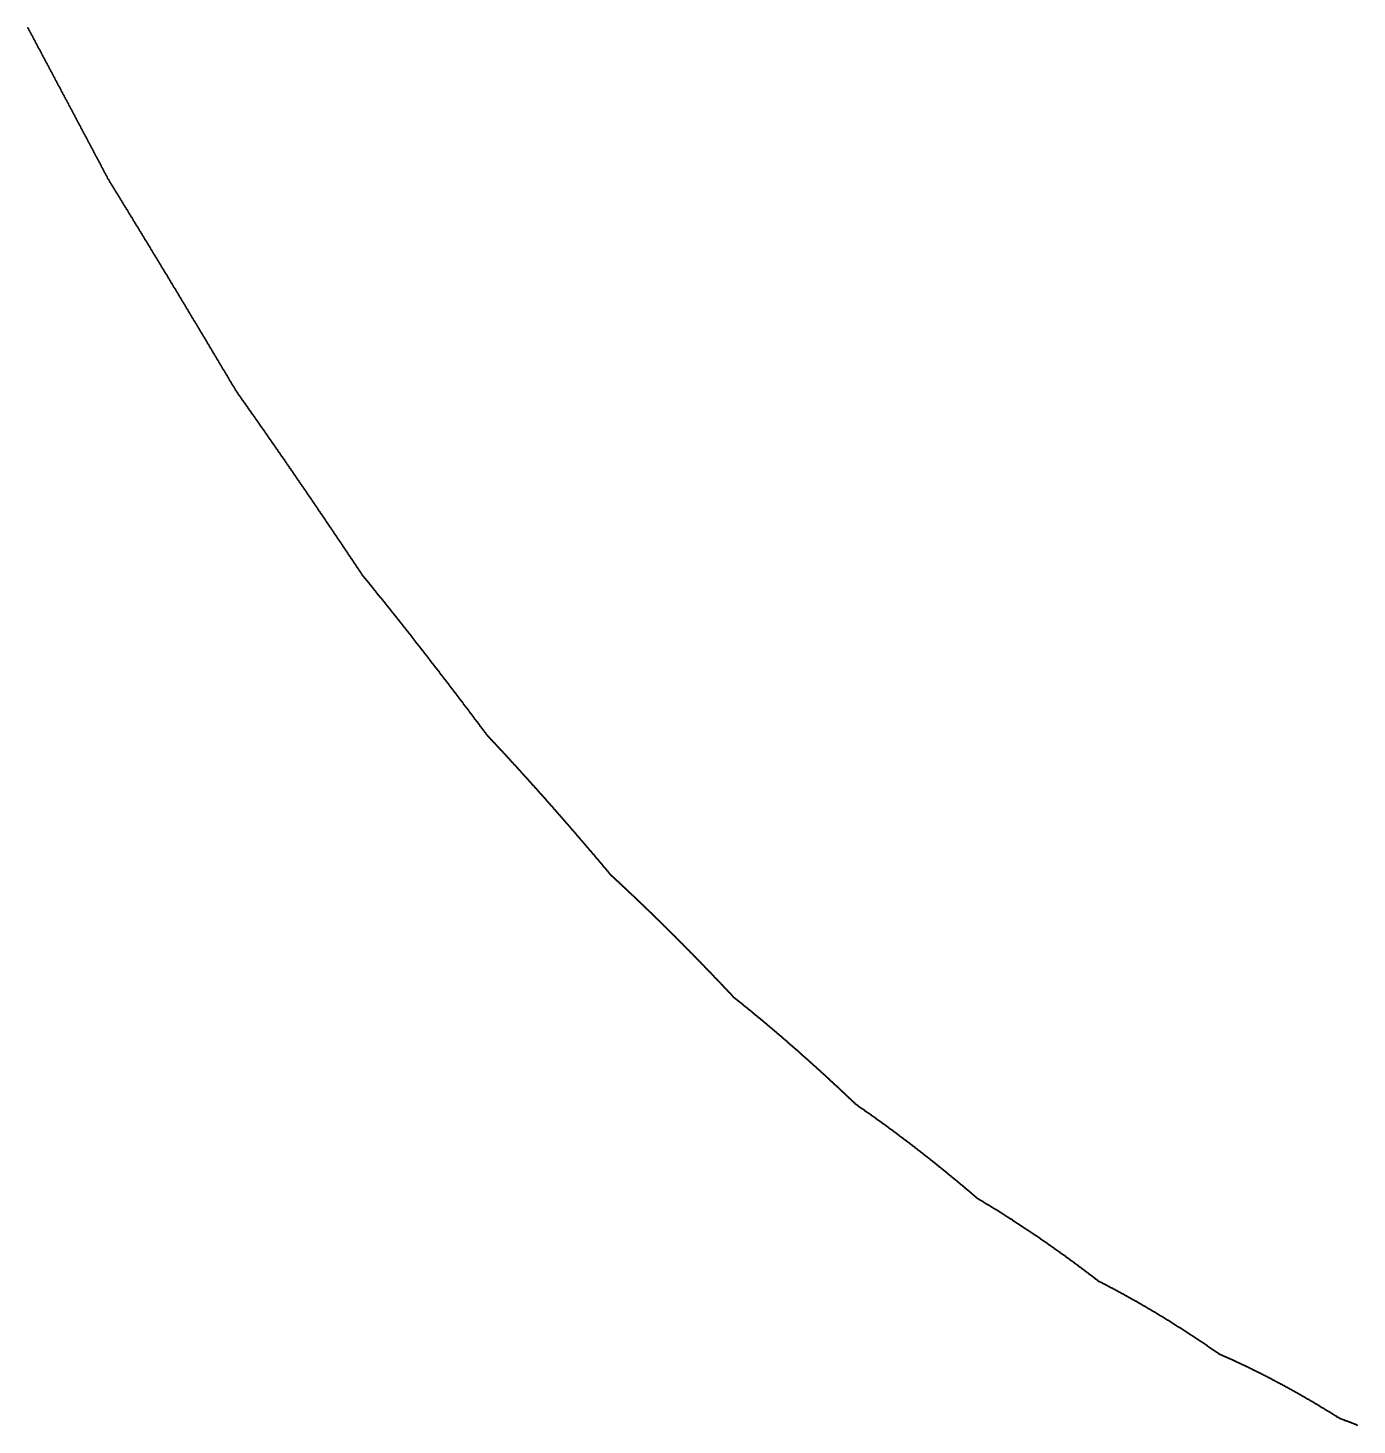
# Model space of a CAD drawing. Header units: metres. Extents: x 0 to 360, y 46 to 216.
# Drawn here: x 186.68 to 202.49, y 56.45 to 73.07 of the extents above; entities that cross this region are included whole.
import ezdxf

# ---------------------------------------------------------------- set-up
doc = ezdxf.new("R2010")
doc.units = ezdxf.units.M

msp = doc.modelspace()

# ---------------------------------------------------------------- linework, layer by layer
for p in [(186.68, 73.069), (186.687, 73.057), (186.693, 73.045), (186.7, 73.033), (186.706, 73.02), (186.713, 73.008), (186.72, 72.996), (186.726, 72.984), (186.733, 72.971), (186.739, 72.959), (186.746, 72.947), (186.752, 72.935), (186.759, 72.923), (186.765, 72.91), (186.772, 72.898), (186.778, 72.886), (186.785, 72.874), (186.791, 72.861), (186.798, 72.849), (186.804, 72.837), (186.811, 72.825), (186.817, 72.812), (186.824, 72.8), (186.83, 72.788), (186.837, 72.776), (186.843, 72.764), (186.85, 72.751), (186.856, 72.739), (186.863, 72.727), (186.869, 72.715), (186.876, 72.702), (186.882, 72.69), (186.889, 72.678), (186.895, 72.666), (186.902, 72.654), (186.908, 72.641), (186.915, 72.629), (186.921, 72.617), (186.928, 72.605), (186.934, 72.592), (186.941, 72.58), (186.947, 72.568), (186.954, 72.556), (186.96, 72.544), (186.967, 72.531), (186.973, 72.519), (186.98, 72.507), (186.986, 72.495), (186.993, 72.482), (186.999, 72.47), (187.006, 72.458), (187.012, 72.446), (187.019, 72.434), (187.025, 72.421), (187.032, 72.409), (187.038, 72.397), (187.045, 72.385), (187.051, 72.372), (187.058, 72.36), (187.064, 72.348), (187.071, 72.336), (187.077, 72.323), (187.084, 72.311), (187.09, 72.299), (187.097, 72.287), (187.103, 72.275), (187.11, 72.262), (187.116, 72.25), (187.123, 72.238), (187.129, 72.226), (187.136, 72.213), (187.142, 72.201), (187.149, 72.189), (187.155, 72.177), (187.162, 72.165), (187.168, 72.152), (187.175, 72.14), (187.181, 72.128), (187.188, 72.116), (187.194, 72.103), (187.201, 72.091), (187.207, 72.079), (187.214, 72.067), (187.22, 72.055), (187.227, 72.042), (187.233, 72.03), (187.24, 72.018), (187.246, 72.006), (187.253, 71.993), (187.259, 71.981), (187.266, 71.969), (187.272, 71.957), (187.279, 71.945), (187.285, 71.932), (187.291, 71.92), (187.298, 71.908), (187.304, 71.896), (187.311, 71.883), (187.317, 71.871), (187.324, 71.859), (187.33, 71.847), (187.337, 71.835), (187.343, 71.822), (187.35, 71.81), (187.356, 71.798), (187.363, 71.786), (187.369, 71.774), (187.376, 71.761), (187.382, 71.749), (187.389, 71.737), (187.395, 71.725), (187.402, 71.712), (187.408, 71.7), (187.415, 71.688), (187.421, 71.676), (187.428, 71.664), (187.434, 71.651), (187.44, 71.639), (187.447, 71.627), (187.453, 71.615), (187.46, 71.603), (187.466, 71.59), (187.473, 71.578), (187.479, 71.566), (187.486, 71.554), (187.492, 71.541), (187.499, 71.529), (187.505, 71.517), (187.512, 71.505), (187.518, 71.493), (187.525, 71.48), (187.531, 71.468), (187.538, 71.456), (187.544, 71.444), (187.551, 71.432), (187.557, 71.419), (187.563, 71.407), (187.57, 71.395), (187.576, 71.383), (187.583, 71.37), (187.589, 71.358), (187.596, 71.346), (187.602, 71.334), (187.609, 71.322), (187.615, 71.309), (187.622, 71.297), (187.628, 71.284), (187.635, 71.272), (187.641, 71.261), (187.648, 71.251), (187.654, 71.24), (187.66, 71.23), (187.667, 71.219), (187.673, 71.209), (187.68, 71.198), (187.686, 71.188), (187.693, 71.177), (187.699, 71.167), (187.706, 71.156), (187.712, 71.146), (187.719, 71.135), (187.725, 71.125), (187.731, 71.114), (187.738, 71.104), (187.744, 71.093), (187.751, 71.083), (187.757, 71.072), (187.764, 71.062), (187.77, 71.051), (187.777, 71.041), (187.783, 71.03), (187.79, 71.019), (187.796, 71.009), (187.803, 70.998), (187.809, 70.988), (187.815, 70.977), (187.822, 70.967), (187.828, 70.956), (187.835, 70.946), (187.841, 70.935), (187.848, 70.925), (187.854, 70.914), (187.861, 70.904), (187.867, 70.893), (187.874, 70.883), (187.88, 70.872), (187.886, 70.861), (187.893, 70.851), (187.899, 70.84), (187.906, 70.83), (187.912, 70.819), (187.919, 70.809), (187.925, 70.798), (187.932, 70.788), (187.938, 70.777), (187.944, 70.766), (187.951, 70.756), (187.957, 70.745), (187.964, 70.735), (187.97, 70.724), (187.977, 70.714), (187.983, 70.703), (187.99, 70.693), (187.996, 70.682), (188.002, 70.671), (188.009, 70.661), (188.015, 70.65), (188.022, 70.64), (188.028, 70.629), (188.035, 70.619), (188.041, 70.608), (188.048, 70.597), (188.054, 70.587), (188.06, 70.576), (188.067, 70.566), (188.073, 70.555), (188.08, 70.544), (188.086, 70.534), (188.093, 70.523), (188.099, 70.513), (188.106, 70.502), (188.112, 70.492), (188.118, 70.481), (188.125, 70.47), (188.131, 70.46), (188.138, 70.449), (188.144, 70.439), (188.151, 70.428), (188.157, 70.417), (188.163, 70.407), (188.17, 70.396), (188.176, 70.386), (188.183, 70.375), (188.189, 70.364), (188.196, 70.354), (188.202, 70.343), (188.209, 70.333), (188.215, 70.322), (188.221, 70.311), (188.228, 70.301), (188.234, 70.29), (188.241, 70.279), (188.247, 70.269), (188.254, 70.258), (188.26, 70.248), (188.266, 70.237), (188.273, 70.226), (188.279, 70.216), (188.286, 70.205), (188.292, 70.195), (188.299, 70.184), (188.305, 70.173), (188.311, 70.163), (188.318, 70.152), (188.324, 70.141), (188.331, 70.131), (188.337, 70.12), (188.344, 70.109), (188.35, 70.099), (188.356, 70.088), (188.363, 70.078), (188.369, 70.067), (188.376, 70.056), (188.382, 70.046), (188.389, 70.035), (188.395, 70.024), (188.401, 70.014), (188.408, 70.003), (188.414, 69.992), (188.421, 69.982), (188.427, 69.971), (188.434, 69.961), (188.44, 69.95), (188.446, 69.939), (188.453, 69.929), (188.459, 69.918), (188.466, 69.907), (188.472, 69.897), (188.478, 69.886), (188.485, 69.875), (188.491, 69.865), (188.498, 69.854), (188.504, 69.843), (188.511, 69.833), (188.517, 69.822), (188.523, 69.811), (188.53, 69.801), (188.536, 69.79), (188.543, 69.779), (188.549, 69.769), (188.555, 69.758), (188.562, 69.747), (188.568, 69.737), (188.575, 69.726), (188.581, 69.715), (188.588, 69.705), (188.594, 69.694), (188.6, 69.683), (188.607, 69.673), (188.613, 69.662), (188.62, 69.651), (188.626, 69.641), (188.632, 69.63), (188.639, 69.619), (188.645, 69.609), (188.652, 69.598), (188.658, 69.587), (188.664, 69.577), (188.671, 69.566), (188.677, 69.555), (188.684, 69.545), (188.69, 69.534), (188.697, 69.523), (188.703, 69.513), (188.709, 69.502), (188.716, 69.491), (188.722, 69.48), (188.729, 69.47), (188.735, 69.459), (188.741, 69.448), (188.748, 69.438), (188.754, 69.427), (188.761, 69.416), (188.767, 69.406), (188.773, 69.395), (188.78, 69.384), (188.786, 69.374), (188.793, 69.363), (188.799, 69.352), (188.805, 69.341), (188.812, 69.331), (188.818, 69.32), (188.825, 69.309), (188.831, 69.299), (188.837, 69.288), (188.844, 69.277), (188.85, 69.266), (188.857, 69.256), (188.863, 69.245), (188.869, 69.234), (188.876, 69.224), (188.882, 69.213), (188.889, 69.202), (188.895, 69.192), (188.901, 69.181), (188.908, 69.17), (188.914, 69.159), (188.921, 69.149), (188.927, 69.138), (188.933, 69.127), (188.94, 69.117), (188.946, 69.106), (188.953, 69.095), (188.959, 69.084), (188.965, 69.074), (188.972, 69.063), (188.978, 69.052), (188.985, 69.041), (188.991, 69.031), (188.997, 69.02), (189.004, 69.009), (189.01, 68.999), (189.017, 68.988), (189.023, 68.977), (189.029, 68.966), (189.036, 68.956), (189.042, 68.945), (189.049, 68.934), (189.055, 68.923), (189.061, 68.913), (189.068, 68.902), (189.074, 68.891), (189.08, 68.881), (189.087, 68.87), (189.093, 68.859), (189.1, 68.848), (189.106, 68.838), (189.112, 68.827), (189.119, 68.816), (189.125, 68.805), (189.132, 68.795), (189.138, 68.784), (189.144, 68.773), (189.151, 68.761), (189.157, 68.752), (189.164, 68.743), (189.17, 68.734), (189.176, 68.724), (189.183, 68.715), (189.189, 68.706), (189.195, 68.697), (189.202, 68.688), (189.208, 68.679), (189.215, 68.67), (189.221, 68.661), (189.227, 68.652), (189.234, 68.643), (189.24, 68.634), (189.246, 68.625), (189.253, 68.616), (189.259, 68.607), (189.266, 68.598), (189.272, 68.589), (189.278, 68.58), (189.285, 68.571), (189.291, 68.562), (189.298, 68.553), (189.304, 68.544), (189.31, 68.534), (189.317, 68.525), (189.323, 68.516), (189.329, 68.507), (189.336, 68.498), (189.342, 68.489), (189.349, 68.48), (189.355, 68.471), (189.361, 68.462), (189.368, 68.453), (189.374, 68.444), (189.38, 68.435), (189.387, 68.425), (189.393, 68.416), (189.4, 68.407), (189.406, 68.398), (189.412, 68.389), (189.419, 68.38), (189.425, 68.371), (189.431, 68.362), (189.438, 68.353), (189.444, 68.343), (189.451, 68.334), (189.457, 68.325), (189.463, 68.316), (189.47, 68.307), (189.476, 68.298), (189.482, 68.289), (189.489, 68.28), (189.495, 68.27), (189.501, 68.261), (189.508, 68.252), (189.514, 68.243), (189.521, 68.234), (189.527, 68.225), (189.533, 68.216), (189.54, 68.206), (189.546, 68.197), (189.552, 68.188), (189.559, 68.179), (189.565, 68.17), (189.572, 68.161), (189.578, 68.152), (189.584, 68.142), (189.591, 68.133), (189.597, 68.124), (189.603, 68.115), (189.61, 68.106), (189.616, 68.097), (189.622, 68.087), (189.629, 68.078), (189.635, 68.069), (189.642, 68.06), (189.648, 68.051), (189.654, 68.041), (189.661, 68.032), (189.667, 68.023), (189.673, 68.014), (189.68, 68.005), (189.686, 67.996), (189.692, 67.986), (189.699, 67.977), (189.705, 67.968), (189.712, 67.959), (189.718, 67.949), (189.724, 67.94), (189.731, 67.931), (189.737, 67.922), (189.743, 67.913), (189.75, 67.903), (189.756, 67.894), (189.762, 67.885), (189.769, 67.876), (189.775, 67.867), (189.781, 67.857), (189.788, 67.848), (189.794, 67.839), (189.801, 67.83), (189.807, 67.82), (189.813, 67.811), (189.82, 67.802), (189.826, 67.793), (189.832, 67.783), (189.839, 67.774), (189.845, 67.765), (189.851, 67.756), (189.858, 67.746), (189.864, 67.737), (189.87, 67.728), (189.877, 67.719), (189.883, 67.709), (189.889, 67.7), (189.896, 67.691), (189.902, 67.682), (189.909, 67.672), (189.915, 67.663), (189.921, 67.654), (189.928, 67.645), (189.934, 67.635), (189.94, 67.626), (189.947, 67.617), (189.953, 67.607), (189.959, 67.598), (189.966, 67.589), (189.972, 67.58), (189.978, 67.57), (189.985, 67.561), (189.991, 67.552), (189.997, 67.543), (190.004, 67.533), (190.01, 67.524), (190.016, 67.515), (190.023, 67.505), (190.029, 67.496), (190.035, 67.487), (190.042, 67.477), (190.048, 67.468), (190.055, 67.459), (190.061, 67.449), (190.067, 67.44), (190.074, 67.431), (190.08, 67.422), (190.086, 67.412), (190.093, 67.403), (190.099, 67.394), (190.105, 67.384), (190.112, 67.375), (190.118, 67.366), (190.124, 67.356), (190.131, 67.347), (190.137, 67.338), (190.143, 67.328), (190.15, 67.319), (190.156, 67.31), (190.162, 67.3), (190.169, 67.291), (190.175, 67.282), (190.181, 67.272), (190.188, 67.263), (190.194, 67.254), (190.2, 67.244), (190.207, 67.235), (190.213, 67.226), (190.219, 67.216), (190.226, 67.207), (190.232, 67.197), (190.238, 67.188), (190.245, 67.179), (190.251, 67.169), (190.257, 67.16), (190.264, 67.151), (190.27, 67.141), (190.276, 67.132), (190.283, 67.123), (190.289, 67.113), (190.295, 67.104), (190.302, 67.094), (190.308, 67.085), (190.314, 67.076), (190.321, 67.066), (190.327, 67.057), (190.333, 67.048), (190.34, 67.038), (190.346, 67.029), (190.352, 67.019), (190.359, 67.01), (190.365, 67.001), (190.371, 66.991), (190.378, 66.982), (190.384, 66.972), (190.39, 66.963), (190.397, 66.954), (190.403, 66.944), (190.409, 66.935), (190.416, 66.925), (190.422, 66.916), (190.428, 66.907), (190.435, 66.897), (190.441, 66.888), (190.447, 66.878), (190.454, 66.869), (190.46, 66.86), (190.466, 66.85), (190.473, 66.841), (190.479, 66.831), (190.485, 66.822), (190.492, 66.812), (190.498, 66.803), (190.504, 66.794), (190.511, 66.784), (190.517, 66.775), (190.523, 66.765), (190.529, 66.756), (190.536, 66.746), (190.542, 66.737), (190.548, 66.728), (190.555, 66.718), (190.561, 66.709), (190.567, 66.699), (190.574, 66.69), (190.58, 66.68), (190.586, 66.671), (190.593, 66.661), (190.599, 66.652), (190.605, 66.643), (190.612, 66.633), (190.618, 66.624), (190.624, 66.614), (190.631, 66.605), (190.637, 66.595), (190.643, 66.586), (190.65, 66.576), (190.656, 66.566), (190.662, 66.558), (190.668, 66.551), (190.675, 66.543), (190.681, 66.535), (190.687, 66.527), (190.694, 66.52), (190.7, 66.512), (190.706, 66.504), (190.713, 66.496), (190.719, 66.489), (190.725, 66.481), (190.732, 66.473), (190.738, 66.465), (190.744, 66.457), (190.751, 66.45), (190.757, 66.442), (190.763, 66.434), (190.77, 66.426), (190.776, 66.419), (190.782, 66.411), (190.788, 66.403), (190.795, 66.395), (190.801, 66.387), (190.807, 66.379), (190.814, 66.372), (190.82, 66.364), (190.826, 66.356), (190.833, 66.348), (190.839, 66.34), (190.845, 66.333), (190.852, 66.325), (190.858, 66.317), (190.864, 66.309), (190.87, 66.301), (190.877, 66.293), (190.883, 66.286), (190.889, 66.278), (190.896, 66.27), (190.902, 66.262), (190.908, 66.254), (190.915, 66.246), (190.921, 66.238), (190.927, 66.231), (190.934, 66.223), (190.94, 66.215), (190.946, 66.207), (190.952, 66.199), (190.959, 66.191), (190.965, 66.183), (190.971, 66.175), (190.978, 66.167), (190.984, 66.16), (190.99, 66.152), (190.997, 66.144), (191.003, 66.136), (191.009, 66.128), (191.015, 66.12), (191.022, 66.112), (191.028, 66.104), (191.034, 66.096), (191.041, 66.088), (191.047, 66.08), (191.053, 66.073), (191.06, 66.065), (191.066, 66.057), (191.072, 66.049), (191.078, 66.041), (191.085, 66.033), (191.091, 66.025), (191.097, 66.017), (191.104, 66.009), (191.11, 66.001), (191.116, 65.993), (191.123, 65.985), (191.129, 65.977), (191.135, 65.969), (191.141, 65.961), (191.148, 65.953), (191.154, 65.945), (191.16, 65.937), (191.167, 65.929), (191.173, 65.921), (191.179, 65.913), (191.186, 65.906), (191.192, 65.898), (191.198, 65.89), (191.204, 65.882), (191.211, 65.874), (191.217, 65.866), (191.223, 65.858), (191.23, 65.85), (191.236, 65.842), (191.242, 65.834), (191.248, 65.826), (191.255, 65.818), (191.261, 65.81), (191.267, 65.802), (191.274, 65.793), (191.28, 65.785), (191.286, 65.777), (191.292, 65.769), (191.299, 65.761), (191.305, 65.753), (191.311, 65.745), (191.318, 65.737), (191.324, 65.729), (191.33, 65.721), (191.337, 65.713), (191.343, 65.705), (191.349, 65.697), (191.355, 65.689), (191.362, 65.681), (191.368, 65.673), (191.374, 65.665), (191.381, 65.657), (191.387, 65.649), (191.393, 65.641), (191.399, 65.633), (191.406, 65.624), (191.412, 65.616), (191.418, 65.608), (191.425, 65.6), (191.431, 65.592), (191.437, 65.584), (191.443, 65.576), (191.45, 65.568), (191.456, 65.56), (191.462, 65.552), (191.469, 65.544), (191.475, 65.535), (191.481, 65.527), (191.487, 65.519), (191.494, 65.511), (191.5, 65.503), (191.506, 65.495), (191.512, 65.487), (191.519, 65.479), (191.525, 65.471), (191.531, 65.462), (191.538, 65.454), (191.544, 65.446), (191.55, 65.438), (191.556, 65.43), (191.563, 65.422), (191.569, 65.414), (191.575, 65.406), (191.582, 65.397), (191.588, 65.389), (191.594, 65.381), (191.6, 65.373), (191.607, 65.365), (191.613, 65.357), (191.619, 65.348), (191.626, 65.34), (191.632, 65.332), (191.638, 65.324), (191.644, 65.316), (191.651, 65.308), (191.657, 65.299), (191.663, 65.291), (191.669, 65.283), (191.676, 65.275), (191.682, 65.267), (191.688, 65.259), (191.695, 65.25), (191.701, 65.242), (191.707, 65.234), (191.713, 65.226), (191.72, 65.218), (191.726, 65.209), (191.732, 65.201), (191.738, 65.193), (191.745, 65.185), (191.751, 65.177), (191.757, 65.168), (191.764, 65.16), (191.77, 65.152), (191.776, 65.144), (191.782, 65.135), (191.789, 65.127), (191.795, 65.119), (191.801, 65.111), (191.807, 65.103), (191.814, 65.094), (191.82, 65.086), (191.826, 65.078), (191.832, 65.07), (191.839, 65.061), (191.845, 65.053), (191.851, 65.045), (191.858, 65.037), (191.864, 65.028), (191.87, 65.02), (191.876, 65.012), (191.883, 65.004), (191.889, 64.995), (191.895, 64.987), (191.901, 64.979), (191.908, 64.97), (191.914, 64.962), (191.92, 64.954), (191.926, 64.946), (191.933, 64.937), (191.939, 64.929), (191.945, 64.921), (191.952, 64.913), (191.958, 64.904), (191.964, 64.896), (191.97, 64.888), (191.977, 64.879), (191.983, 64.871), (191.989, 64.863), (191.995, 64.854), (192.002, 64.846), (192.008, 64.838), (192.014, 64.83), (192.02, 64.821), (192.027, 64.813), (192.033, 64.805), (192.039, 64.796), (192.045, 64.788), (192.052, 64.78), (192.058, 64.771), (192.064, 64.763), (192.071, 64.755), (192.077, 64.746), (192.083, 64.738), (192.089, 64.73), (192.096, 64.721), (192.102, 64.713), (192.108, 64.705), (192.114, 64.696), (192.121, 64.688), (192.127, 64.68), (192.133, 64.671), (192.139, 64.662), (192.146, 64.655), (192.152, 64.648), (192.158, 64.642), (192.164, 64.635), (192.171, 64.628), (192.177, 64.622), (192.183, 64.615), (192.189, 64.608), (192.196, 64.602), (192.202, 64.595), (192.208, 64.588), (192.214, 64.582), (192.221, 64.575), (192.227, 64.568), (192.233, 64.562), (192.239, 64.555), (192.246, 64.548), (192.252, 64.542), (192.258, 64.535), (192.264, 64.528), (192.271, 64.521), (192.277, 64.515), (192.283, 64.508), (192.289, 64.501), (192.296, 64.495), (192.302, 64.488), (192.308, 64.481), (192.314, 64.474), (192.321, 64.468), (192.327, 64.461), (192.333, 64.454), (192.339, 64.447), (192.346, 64.441), (192.352, 64.434), (192.358, 64.427), (192.364, 64.42), (192.371, 64.413), (192.377, 64.407), (192.383, 64.4), (192.389, 64.393), (192.396, 64.386), (192.402, 64.38), (192.408, 64.373), (192.414, 64.366), (192.421, 64.359), (192.427, 64.352), (192.433, 64.346), (192.439, 64.339), (192.446, 64.332), (192.452, 64.325), (192.458, 64.318), (192.464, 64.311), (192.471, 64.305), (192.477, 64.298), (192.483, 64.291), (192.489, 64.284), (192.496, 64.277), (192.502, 64.27), (192.508, 64.264), (192.514, 64.257), (192.521, 64.25), (192.527, 64.243), (192.533, 64.236), (192.539, 64.229), (192.545, 64.222), (192.552, 64.216), (192.558, 64.209), (192.564, 64.202), (192.57, 64.195), (192.577, 64.188), (192.583, 64.181), (192.589, 64.174), (192.595, 64.167), (192.602, 64.16), (192.608, 64.154), (192.614, 64.147), (192.62, 64.14), (192.627, 64.133), (192.633, 64.126), (192.639, 64.119), (192.645, 64.112), (192.652, 64.105), (192.658, 64.098), (192.664, 64.091), (192.67, 64.084), (192.676, 64.077), (192.683, 64.071), (192.689, 64.064), (192.695, 64.057), (192.701, 64.05), (192.708, 64.043), (192.714, 64.036), (192.72, 64.029), (192.726, 64.022), (192.733, 64.015), (192.739, 64.008), (192.745, 64.001), (192.751, 63.994), (192.758, 63.987), (192.764, 63.98), (192.77, 63.973), (192.776, 63.966), (192.782, 63.959), (192.789, 63.952), (192.795, 63.945), (192.801, 63.938), (192.807, 63.931), (192.814, 63.924), (192.82, 63.917), (192.826, 63.91), (192.832, 63.903), (192.839, 63.896), (192.845, 63.889), (192.851, 63.882), (192.857, 63.875), (192.863, 63.868), (192.87, 63.861), (192.876, 63.854), (192.882, 63.847), (192.888, 63.84), (192.895, 63.833), (192.901, 63.826), (192.907, 63.819), (192.913, 63.812), (192.92, 63.804), (192.926, 63.797), (192.932, 63.79), (192.938, 63.783), (192.944, 63.776), (192.951, 63.769), (192.957, 63.762), (192.963, 63.755), (192.969, 63.748), (192.976, 63.741), (192.982, 63.734), (192.988, 63.727), (192.994, 63.719), (193, 63.712), (193.007, 63.705), (193.013, 63.698), (193.019, 63.691), (193.025, 63.684), (193.032, 63.677), (193.038, 63.67), (193.044, 63.663), (193.05, 63.655), (193.056, 63.648), (193.063, 63.641), (193.069, 63.634), (193.075, 63.627), (193.081, 63.62), (193.088, 63.613), (193.094, 63.605), (193.1, 63.598), (193.106, 63.591), (193.112, 63.584), (193.119, 63.577), (193.125, 63.57), (193.131, 63.563), (193.137, 63.555), (193.144, 63.548), (193.15, 63.541), (193.156, 63.534), (193.162, 63.527), (193.168, 63.519), (193.175, 63.512), (193.181, 63.505), (193.187, 63.498), (193.193, 63.491), (193.2, 63.484), (193.206, 63.476), (193.212, 63.469), (193.218, 63.462), (193.224, 63.455), (193.231, 63.447), (193.237, 63.44), (193.243, 63.433), (193.249, 63.426), (193.255, 63.419), (193.262, 63.411), (193.268, 63.404), (193.274, 63.397), (193.28, 63.39), (193.287, 63.382), (193.293, 63.375), (193.299, 63.368), (193.305, 63.361), (193.311, 63.353), (193.318, 63.346), (193.324, 63.339), (193.33, 63.332), (193.336, 63.324), (193.342, 63.317), (193.349, 63.31), (193.355, 63.303), (193.361, 63.295), (193.367, 63.288), (193.374, 63.281), (193.38, 63.273), (193.386, 63.266), (193.392, 63.259), (193.398, 63.252), (193.405, 63.244), (193.411, 63.237), (193.417, 63.23), (193.423, 63.222), (193.429, 63.215), (193.436, 63.208), (193.442, 63.2), (193.448, 63.193), (193.454, 63.186), (193.46, 63.179), (193.467, 63.171), (193.473, 63.164), (193.479, 63.157), (193.485, 63.149), (193.492, 63.142), (193.498, 63.135), (193.504, 63.127), (193.51, 63.12), (193.516, 63.113), (193.523, 63.105), (193.529, 63.098), (193.535, 63.09), (193.541, 63.083), (193.547, 63.076), (193.554, 63.068), (193.56, 63.061), (193.566, 63.054), (193.572, 63.046), (193.578, 63.039), (193.585, 63.032), (193.591, 63.024), (193.597, 63.017), (193.603, 63.009), (193.609, 63.002), (193.616, 62.995), (193.622, 62.989), (193.628, 62.983), (193.634, 62.977), (193.64, 62.972), (193.647, 62.966), (193.653, 62.96), (193.659, 62.954), (193.665, 62.949), (193.671, 62.943), (193.678, 62.937), (193.684, 62.931), (193.69, 62.926), (193.696, 62.92), (193.702, 62.914), (193.709, 62.908), (193.715, 62.903), (193.721, 62.897), (193.727, 62.891), (193.733, 62.885), (193.74, 62.88), (193.746, 62.874), (193.752, 62.868), (193.758, 62.862), (193.764, 62.856), (193.771, 62.851), (193.777, 62.845), (193.783, 62.839), (193.789, 62.833), (193.795, 62.827), (193.802, 62.822), (193.808, 62.816), (193.814, 62.81), (193.82, 62.804), (193.826, 62.798), (193.833, 62.792), (193.839, 62.787), (193.845, 62.781), (193.851, 62.775), (193.857, 62.769), (193.864, 62.763), (193.87, 62.757), (193.876, 62.751), (193.882, 62.746), (193.888, 62.74), (193.895, 62.734), (193.901, 62.728), (193.907, 62.722), (193.913, 62.716), (193.919, 62.71), (193.925, 62.704), (193.932, 62.698), (193.938, 62.693), (193.944, 62.687), (193.95, 62.681), (193.956, 62.675), (193.963, 62.669), (193.969, 62.663), (193.975, 62.657), (193.981, 62.651), (193.987, 62.645), (193.994, 62.639), (194, 62.633), (194.006, 62.627), (194.012, 62.621), (194.018, 62.615), (194.025, 62.609), (194.031, 62.604), (194.037, 62.598), (194.043, 62.592), (194.049, 62.586), (194.055, 62.58), (194.062, 62.574), (194.068, 62.568), (194.074, 62.562), (194.08, 62.556), (194.086, 62.55), (194.093, 62.544), (194.099, 62.538), (194.105, 62.532), (194.111, 62.526), (194.117, 62.52), (194.124, 62.514), (194.13, 62.508), (194.136, 62.502), (194.142, 62.496), (194.148, 62.49), (194.154, 62.483), (194.161, 62.477), (194.167, 62.471), (194.173, 62.465), (194.179, 62.459), (194.185, 62.453), (194.192, 62.447), (194.198, 62.441), (194.204, 62.435), (194.21, 62.429), (194.216, 62.423), (194.222, 62.417), (194.229, 62.411), (194.235, 62.405), (194.241, 62.399), (194.247, 62.392), (194.253, 62.386), (194.26, 62.38), (194.266, 62.374), (194.272, 62.368), (194.278, 62.362), (194.284, 62.356), (194.291, 62.35), (194.297, 62.344), (194.303, 62.338), (194.309, 62.331), (194.315, 62.325), (194.321, 62.319), (194.328, 62.313), (194.334, 62.307), (194.34, 62.301), (194.346, 62.295), (194.352, 62.288), (194.358, 62.282), (194.365, 62.276), (194.371, 62.27), (194.377, 62.264), (194.383, 62.258), (194.389, 62.251), (194.396, 62.245), (194.402, 62.239), (194.408, 62.233), (194.414, 62.227), (194.42, 62.22), (194.426, 62.214), (194.433, 62.208), (194.439, 62.202), (194.445, 62.196), (194.451, 62.189), (194.457, 62.183), (194.463, 62.177), (194.47, 62.171), (194.476, 62.165), (194.482, 62.158), (194.488, 62.152), (194.494, 62.146), (194.501, 62.14), (194.507, 62.133), (194.513, 62.127), (194.519, 62.121), (194.525, 62.115), (194.531, 62.108), (194.538, 62.102), (194.544, 62.096), (194.55, 62.09), (194.556, 62.083), (194.562, 62.077), (194.568, 62.071), (194.575, 62.064), (194.581, 62.058), (194.587, 62.052), (194.593, 62.046), (194.599, 62.039), (194.605, 62.033), (194.612, 62.027), (194.618, 62.02), (194.624, 62.014), (194.63, 62.008), (194.636, 62.001), (194.642, 61.995), (194.649, 61.989), (194.655, 61.983), (194.661, 61.976), (194.667, 61.97), (194.673, 61.964), (194.68, 61.957), (194.686, 61.951), (194.692, 61.944), (194.698, 61.938), (194.704, 61.932), (194.71, 61.925), (194.717, 61.919), (194.723, 61.913), (194.729, 61.906), (194.735, 61.9), (194.741, 61.894), (194.747, 61.887), (194.754, 61.881), (194.76, 61.874), (194.766, 61.868), (194.772, 61.862), (194.778, 61.855), (194.784, 61.849), (194.791, 61.842), (194.797, 61.836), (194.803, 61.83), (194.809, 61.823), (194.815, 61.817), (194.821, 61.81), (194.827, 61.804), (194.834, 61.798), (194.84, 61.791), (194.846, 61.785), (194.852, 61.778), (194.858, 61.772), (194.864, 61.765), (194.871, 61.759), (194.877, 61.752), (194.883, 61.746), (194.889, 61.74), (194.895, 61.733), (194.901, 61.727), (194.908, 61.72), (194.914, 61.714), (194.92, 61.707), (194.926, 61.701), (194.932, 61.694), (194.938, 61.688), (194.945, 61.681), (194.951, 61.675), (194.957, 61.668), (194.963, 61.662), (194.969, 61.655), (194.975, 61.649), (194.982, 61.642), (194.988, 61.636), (194.994, 61.629), (195, 61.623), (195.006, 61.616), (195.012, 61.61), (195.018, 61.603), (195.025, 61.597), (195.031, 61.59), (195.037, 61.584), (195.043, 61.577), (195.049, 61.571), (195.055, 61.564), (195.062, 61.558), (195.068, 61.551), (195.074, 61.544), (195.08, 61.538), (195.086, 61.534), (195.092, 61.529), (195.099, 61.524), (195.105, 61.519), (195.111, 61.514), (195.117, 61.509), (195.123, 61.504), (195.129, 61.499), (195.135, 61.494), (195.142, 61.489), (195.148, 61.484), (195.154, 61.479), (195.16, 61.474), (195.166, 61.469), (195.172, 61.465), (195.179, 61.46), (195.185, 61.455), (195.191, 61.45), (195.197, 61.445), (195.203, 61.44), (195.209, 61.435), (195.215, 61.43), (195.222, 61.425), (195.228, 61.42), (195.234, 61.415), (195.24, 61.41), (195.246, 61.405), (195.252, 61.4), (195.258, 61.395), (195.265, 61.39), (195.271, 61.385), (195.277, 61.38), (195.283, 61.375), (195.289, 61.37), (195.295, 61.364), (195.302, 61.359), (195.308, 61.354), (195.314, 61.349), (195.32, 61.344), (195.326, 61.339), (195.332, 61.334), (195.338, 61.329), (195.345, 61.324), (195.351, 61.319), (195.357, 61.314), (195.363, 61.309), (195.369, 61.304), (195.375, 61.299), (195.381, 61.293), (195.388, 61.288), (195.394, 61.283), (195.4, 61.278), (195.406, 61.273), (195.412, 61.268), (195.418, 61.263), (195.424, 61.258), (195.431, 61.252), (195.437, 61.247), (195.443, 61.242), (195.449, 61.237), (195.455, 61.232), (195.461, 61.227), (195.468, 61.222), (195.474, 61.216), (195.48, 61.211), (195.486, 61.206), (195.492, 61.201), (195.498, 61.196), (195.504, 61.191), (195.511, 61.185), (195.517, 61.18), (195.523, 61.175), (195.529, 61.17), (195.535, 61.165), (195.541, 61.159), (195.547, 61.154), (195.554, 61.149), (195.56, 61.144), (195.566, 61.138), (195.572, 61.133), (195.578, 61.128), (195.584, 61.123), (195.59, 61.118), (195.597, 61.112), (195.603, 61.107), (195.609, 61.102), (195.615, 61.097), (195.621, 61.091), (195.627, 61.086), (195.633, 61.081), (195.64, 61.075), (195.646, 61.07), (195.652, 61.065), (195.658, 61.06), (195.664, 61.054), (195.67, 61.049), (195.676, 61.044), (195.682, 61.038), (195.689, 61.033), (195.695, 61.028), (195.701, 61.023), (195.707, 61.017), (195.713, 61.012), (195.719, 61.007), (195.725, 61.001), (195.732, 60.996), (195.738, 60.991), (195.744, 60.985), (195.75, 60.98), (195.756, 60.975), (195.762, 60.969), (195.768, 60.964), (195.775, 60.958), (195.781, 60.953), (195.787, 60.948), (195.793, 60.942), (195.799, 60.937), (195.805, 60.932), (195.811, 60.926), (195.817, 60.921), (195.824, 60.915), (195.83, 60.91), (195.836, 60.905), (195.842, 60.899), (195.848, 60.894), (195.854, 60.888), (195.86, 60.883), (195.867, 60.878), (195.873, 60.872), (195.879, 60.867), (195.885, 60.861), (195.891, 60.856), (195.897, 60.85), (195.903, 60.845), (195.909, 60.839), (195.916, 60.834), (195.922, 60.829), (195.928, 60.823), (195.934, 60.818), (195.94, 60.812), (195.946, 60.807), (195.952, 60.801), (195.959, 60.796), (195.965, 60.79), (195.971, 60.785), (195.977, 60.779), (195.983, 60.774), (195.989, 60.768), (195.995, 60.763), (196.001, 60.757), (196.008, 60.752), (196.014, 60.746), (196.02, 60.741), (196.026, 60.735), (196.032, 60.73), (196.038, 60.724), (196.044, 60.719), (196.05, 60.713), (196.057, 60.708), (196.063, 60.702), (196.069, 60.696), (196.075, 60.691), (196.081, 60.685), (196.087, 60.68), (196.093, 60.674), (196.1, 60.669), (196.106, 60.663), (196.112, 60.657), (196.118, 60.652), (196.124, 60.646), (196.13, 60.641), (196.136, 60.635), (196.142, 60.63), (196.149, 60.624), (196.155, 60.618), (196.161, 60.613), (196.167, 60.607), (196.173, 60.601), (196.179, 60.596), (196.185, 60.59), (196.191, 60.585), (196.198, 60.579), (196.204, 60.573), (196.21, 60.568), (196.216, 60.562), (196.222, 60.556), (196.228, 60.551), (196.234, 60.545), (196.24, 60.539), (196.247, 60.534), (196.253, 60.528), (196.259, 60.522), (196.265, 60.517), (196.271, 60.511), (196.277, 60.505), (196.283, 60.5), (196.289, 60.494), (196.296, 60.488), (196.302, 60.483), (196.308, 60.477), (196.314, 60.471), (196.32, 60.466), (196.326, 60.46), (196.332, 60.454), (196.338, 60.448), (196.344, 60.443), (196.351, 60.437), (196.357, 60.431), (196.363, 60.426), (196.369, 60.42), (196.375, 60.414), (196.381, 60.408), (196.387, 60.403), (196.393, 60.397), (196.4, 60.391), (196.406, 60.385), (196.412, 60.38), (196.418, 60.374), (196.424, 60.368), (196.43, 60.362), (196.436, 60.356), (196.442, 60.351), (196.448, 60.345), (196.455, 60.339), (196.461, 60.333), (196.467, 60.328), (196.473, 60.322), (196.479, 60.316), (196.485, 60.31), (196.491, 60.304), (196.497, 60.299), (196.504, 60.293), (196.51, 60.287), (196.516, 60.281), (196.522, 60.275), (196.528, 60.269), (196.534, 60.264), (196.54, 60.26), (196.546, 60.256), (196.552, 60.252), (196.559, 60.247), (196.565, 60.243), (196.571, 60.239), (196.577, 60.235), (196.583, 60.231), (196.589, 60.226), (196.595, 60.222), (196.601, 60.218), (196.607, 60.214), (196.614, 60.209), (196.62, 60.205), (196.626, 60.201), (196.632, 60.197), (196.638, 60.192), (196.644, 60.188), (196.65, 60.184), (196.656, 60.179), (196.662, 60.175), (196.669, 60.171), (196.675, 60.167), (196.681, 60.162), (196.687, 60.158), (196.693, 60.154), (196.699, 60.149), (196.705, 60.145), (196.711, 60.141), (196.717, 60.136), (196.724, 60.132), (196.73, 60.128), (196.736, 60.123), (196.742, 60.119), (196.748, 60.115), (196.754, 60.11), (196.76, 60.106), (196.766, 60.102), (196.772, 60.097), (196.779, 60.093), (196.785, 60.088), (196.791, 60.084), (196.797, 60.08), (196.803, 60.075), (196.809, 60.071), (196.815, 60.066), (196.821, 60.062), (196.827, 60.058), (196.834, 60.053), (196.84, 60.049), (196.846, 60.044), (196.852, 60.04), (196.858, 60.036), (196.864, 60.031), (196.87, 60.027), (196.876, 60.022), (196.882, 60.018), (196.889, 60.013), (196.895, 60.009), (196.901, 60.004), (196.907, 60), (196.913, 59.995), (196.919, 59.991), (196.925, 59.986), (196.931, 59.982), (196.937, 59.977), (196.943, 59.973), (196.95, 59.968), (196.956, 59.964), (196.962, 59.959), (196.968, 59.955), (196.974, 59.95), (196.98, 59.946), (196.986, 59.941), (196.992, 59.937), (196.998, 59.932), (197.005, 59.928), (197.011, 59.923), (197.017, 59.919), (197.023, 59.914), (197.029, 59.91), (197.035, 59.905), (197.041, 59.9), (197.047, 59.896), (197.053, 59.891), (197.059, 59.887), (197.066, 59.882), (197.072, 59.878), (197.078, 59.873), (197.084, 59.868), (197.09, 59.864), (197.096, 59.859), (197.102, 59.855), (197.108, 59.85), (197.114, 59.845), (197.12, 59.841), (197.127, 59.836), (197.133, 59.831), (197.139, 59.827), (197.145, 59.822), (197.151, 59.817), (197.157, 59.813), (197.163, 59.808), (197.169, 59.804), (197.175, 59.799), (197.181, 59.794), (197.188, 59.79), (197.194, 59.785), (197.2, 59.78), (197.206, 59.775), (197.212, 59.771), (197.218, 59.766), (197.224, 59.761), (197.23, 59.757), (197.236, 59.752), (197.242, 59.747), (197.249, 59.743), (197.255, 59.738), (197.261, 59.733), (197.267, 59.728), (197.273, 59.724), (197.279, 59.719), (197.285, 59.714), (197.291, 59.709), (197.297, 59.705), (197.303, 59.7), (197.31, 59.695), (197.316, 59.69), (197.322, 59.686), (197.328, 59.681), (197.334, 59.676), (197.34, 59.671), (197.346, 59.667), (197.352, 59.662), (197.358, 59.657), (197.364, 59.652), (197.37, 59.647), (197.377, 59.643), (197.383, 59.638), (197.389, 59.633), (197.395, 59.628), (197.401, 59.623), (197.407, 59.618), (197.413, 59.614), (197.419, 59.609), (197.425, 59.604), (197.431, 59.599), (197.437, 59.594), (197.444, 59.589), (197.45, 59.585), (197.456, 59.58), (197.462, 59.575), (197.468, 59.57), (197.474, 59.565), (197.48, 59.56), (197.486, 59.555), (197.492, 59.551), (197.498, 59.546), (197.505, 59.541), (197.511, 59.536), (197.517, 59.531), (197.523, 59.526), (197.529, 59.521), (197.535, 59.516), (197.541, 59.511), (197.547, 59.506), (197.553, 59.501), (197.559, 59.497), (197.565, 59.492), (197.571, 59.487), (197.578, 59.482), (197.584, 59.477), (197.59, 59.472), (197.596, 59.467), (197.602, 59.462), (197.608, 59.457), (197.614, 59.452), (197.62, 59.447), (197.626, 59.442), (197.632, 59.437), (197.638, 59.432), (197.645, 59.427), (197.651, 59.422), (197.657, 59.417), (197.663, 59.412), (197.669, 59.407), (197.675, 59.402), (197.681, 59.397), (197.687, 59.392), (197.693, 59.387), (197.699, 59.382), (197.705, 59.377), (197.712, 59.372), (197.718, 59.367), (197.724, 59.362), (197.73, 59.357), (197.736, 59.352), (197.742, 59.347), (197.748, 59.342), (197.754, 59.337), (197.76, 59.332), (197.766, 59.327), (197.772, 59.321), (197.778, 59.316), (197.785, 59.311), (197.791, 59.306), (197.797, 59.301), (197.803, 59.296), (197.809, 59.291), (197.815, 59.286), (197.821, 59.281), (197.827, 59.276), (197.833, 59.27), (197.839, 59.265), (197.845, 59.26), (197.851, 59.255), (197.858, 59.25), (197.864, 59.245), (197.87, 59.24), (197.876, 59.235), (197.882, 59.229), (197.888, 59.224), (197.894, 59.219), (197.9, 59.214), (197.906, 59.209), (197.912, 59.204), (197.918, 59.199), (197.924, 59.193), (197.931, 59.188), (197.937, 59.183), (197.943, 59.178), (197.949, 59.173), (197.955, 59.167), (197.961, 59.162), (197.967, 59.157), (197.973, 59.152), (197.979, 59.147), (197.985, 59.143), (197.991, 59.14), (197.997, 59.136), (198.003, 59.133), (198.01, 59.129), (198.016, 59.125), (198.022, 59.122), (198.028, 59.118), (198.034, 59.115), (198.04, 59.111), (198.046, 59.107), (198.052, 59.104), (198.058, 59.1), (198.064, 59.096), (198.07, 59.093), (198.076, 59.089), (198.082, 59.085), (198.089, 59.082), (198.095, 59.078), (198.101, 59.074), (198.107, 59.071), (198.113, 59.067), (198.119, 59.063), (198.125, 59.059), (198.131, 59.056), (198.137, 59.052), (198.143, 59.048), (198.149, 59.045), (198.155, 59.041), (198.161, 59.037), (198.168, 59.033), (198.174, 59.03), (198.18, 59.026), (198.186, 59.022), (198.192, 59.018), (198.198, 59.015), (198.204, 59.011), (198.21, 59.007), (198.216, 59.003), (198.222, 59), (198.228, 58.996), (198.234, 58.992), (198.24, 58.988), (198.247, 58.984), (198.253, 58.981), (198.259, 58.977), (198.265, 58.973), (198.271, 58.969), (198.277, 58.965), (198.283, 58.961), (198.289, 58.958), (198.295, 58.954), (198.301, 58.95), (198.307, 58.946), (198.313, 58.942), (198.319, 58.938), (198.325, 58.935), (198.332, 58.931), (198.338, 58.927), (198.344, 58.923), (198.35, 58.919), (198.356, 58.915), (198.362, 58.911), (198.368, 58.907), (198.374, 58.903), (198.38, 58.9), (198.386, 58.896), (198.392, 58.892), (198.398, 58.888), (198.404, 58.884), (198.41, 58.88), (198.417, 58.876), (198.423, 58.872), (198.429, 58.868), (198.435, 58.864), (198.441, 58.86), (198.447, 58.856), (198.453, 58.852), (198.459, 58.848), (198.465, 58.844), (198.471, 58.84), (198.477, 58.836), (198.483, 58.832), (198.489, 58.828), (198.495, 58.824), (198.501, 58.82), (198.508, 58.816), (198.514, 58.812), (198.52, 58.808), (198.526, 58.804), (198.532, 58.8), (198.538, 58.796), (198.544, 58.792), (198.55, 58.788), (198.556, 58.784), (198.562, 58.78), (198.568, 58.776), (198.574, 58.772), (198.58, 58.768), (198.586, 58.764), (198.593, 58.76), (198.599, 58.756), (198.605, 58.752), (198.611, 58.748), (198.617, 58.744), (198.623, 58.74), (198.629, 58.735), (198.635, 58.731), (198.641, 58.727), (198.647, 58.723), (198.653, 58.719), (198.659, 58.715), (198.665, 58.711), (198.671, 58.707), (198.677, 58.703), (198.683, 58.698), (198.69, 58.694), (198.696, 58.69), (198.702, 58.686), (198.708, 58.682), (198.714, 58.678), (198.72, 58.674), (198.726, 58.669), (198.732, 58.665), (198.738, 58.661), (198.744, 58.657), (198.75, 58.653), (198.756, 58.648), (198.762, 58.644), (198.768, 58.64), (198.774, 58.636), (198.78, 58.632), (198.787, 58.627), (198.793, 58.623), (198.799, 58.619), (198.805, 58.615), (198.811, 58.611), (198.817, 58.606), (198.823, 58.602), (198.829, 58.598), (198.835, 58.594), (198.841, 58.589), (198.847, 58.585), (198.853, 58.581), (198.859, 58.577), (198.865, 58.572), (198.871, 58.568), (198.877, 58.564), (198.884, 58.56), (198.89, 58.555), (198.896, 58.551), (198.902, 58.547), (198.908, 58.542), (198.914, 58.538), (198.92, 58.534), (198.926, 58.529), (198.932, 58.525), (198.938, 58.521), (198.944, 58.516), (198.95, 58.512), (198.956, 58.508), (198.962, 58.503), (198.968, 58.499), (198.974, 58.495), (198.98, 58.49), (198.987, 58.486), (198.993, 58.482), (198.999, 58.477), (199.005, 58.473), (199.011, 58.469), (199.017, 58.464), (199.023, 58.46), (199.029, 58.455), (199.035, 58.451), (199.041, 58.447), (199.047, 58.442), (199.053, 58.438), (199.059, 58.433), (199.065, 58.429), (199.071, 58.425), (199.077, 58.42), (199.083, 58.416), (199.089, 58.411), (199.096, 58.407), (199.102, 58.402), (199.108, 58.398), (199.114, 58.394), (199.12, 58.389), (199.126, 58.385), (199.132, 58.38), (199.138, 58.376), (199.144, 58.371), (199.15, 58.367), (199.156, 58.362), (199.162, 58.358), (199.168, 58.353), (199.174, 58.349), (199.18, 58.344), (199.186, 58.34), (199.192, 58.335), (199.198, 58.331), (199.205, 58.326), (199.211, 58.322), (199.217, 58.317), (199.223, 58.313), (199.229, 58.308), (199.235, 58.304), (199.241, 58.299), (199.247, 58.295), (199.253, 58.29), (199.259, 58.285), (199.265, 58.281), (199.271, 58.276), (199.277, 58.272), (199.283, 58.267), (199.289, 58.263), (199.295, 58.258), (199.301, 58.253), (199.307, 58.249), (199.313, 58.244), (199.319, 58.24), (199.326, 58.235), (199.332, 58.23), (199.338, 58.226), (199.344, 58.221), (199.35, 58.217), (199.356, 58.212), (199.362, 58.207), (199.368, 58.203), (199.374, 58.198), (199.38, 58.193), (199.386, 58.189), (199.392, 58.184), (199.398, 58.18), (199.404, 58.175), (199.41, 58.17), (199.416, 58.165), (199.422, 58.162), (199.428, 58.159), (199.434, 58.156), (199.44, 58.153), (199.447, 58.15), (199.453, 58.147), (199.459, 58.144), (199.465, 58.141), (199.471, 58.137), (199.477, 58.134), (199.483, 58.131), (199.489, 58.128), (199.495, 58.125), (199.501, 58.122), (199.507, 58.119), (199.513, 58.115), (199.519, 58.112), (199.525, 58.109), (199.531, 58.106), (199.537, 58.103), (199.543, 58.1), (199.549, 58.096), (199.555, 58.093), (199.561, 58.09), (199.567, 58.087), (199.574, 58.084), (199.58, 58.081), (199.586, 58.077), (199.592, 58.074), (199.598, 58.071), (199.604, 58.068), (199.61, 58.064), (199.616, 58.061), (199.622, 58.058), (199.628, 58.055), (199.634, 58.052), (199.64, 58.048), (199.646, 58.045), (199.652, 58.042), (199.658, 58.038), (199.664, 58.035), (199.67, 58.032), (199.676, 58.029), (199.682, 58.025), (199.688, 58.022), (199.694, 58.019), (199.7, 58.015), (199.706, 58.012), (199.713, 58.009), (199.719, 58.006), (199.725, 58.002), (199.731, 57.999), (199.737, 57.996), (199.743, 57.992), (199.749, 57.989), (199.755, 57.986), (199.761, 57.982), (199.767, 57.979), (199.773, 57.976), (199.779, 57.972), (199.785, 57.969), (199.791, 57.965), (199.797, 57.962), (199.803, 57.959), (199.809, 57.955), (199.815, 57.952), (199.821, 57.948), (199.827, 57.945), (199.833, 57.942), (199.839, 57.938), (199.845, 57.935), (199.851, 57.931), (199.858, 57.928), (199.864, 57.925), (199.87, 57.921), (199.876, 57.918), (199.882, 57.914), (199.888, 57.911), (199.894, 57.907), (199.9, 57.904), (199.906, 57.9), (199.912, 57.897), (199.918, 57.893), (199.924, 57.89), (199.93, 57.887), (199.936, 57.883), (199.942, 57.88), (199.948, 57.876), (199.954, 57.873), (199.96, 57.869), (199.966, 57.866), (199.972, 57.862), (199.978, 57.858), (199.984, 57.855), (199.99, 57.851), (199.996, 57.848), (200.002, 57.844), (200.008, 57.841), (200.015, 57.837), (200.021, 57.834), (200.027, 57.83), (200.033, 57.827), (200.039, 57.823), (200.045, 57.819), (200.051, 57.816), (200.057, 57.812), (200.063, 57.809), (200.069, 57.805), (200.075, 57.801), (200.081, 57.798), (200.087, 57.794), (200.093, 57.791), (200.099, 57.787), (200.105, 57.783), (200.111, 57.78), (200.117, 57.776), (200.123, 57.772), (200.129, 57.769), (200.135, 57.765), (200.141, 57.762), (200.147, 57.758), (200.153, 57.754), (200.159, 57.751), (200.165, 57.747), (200.171, 57.743), (200.177, 57.74), (200.184, 57.736), (200.19, 57.732), (200.196, 57.728), (200.202, 57.725), (200.208, 57.721), (200.214, 57.717), (200.22, 57.714), (200.226, 57.71), (200.232, 57.706), (200.238, 57.702), (200.244, 57.699), (200.25, 57.695), (200.256, 57.691), (200.262, 57.688), (200.268, 57.684), (200.274, 57.68), (200.28, 57.676), (200.286, 57.673), (200.292, 57.669), (200.298, 57.665), (200.304, 57.661), (200.31, 57.657), (200.316, 57.654), (200.322, 57.65), (200.328, 57.646), (200.334, 57.642), (200.34, 57.638), (200.346, 57.635), (200.352, 57.631), (200.358, 57.627), (200.364, 57.623), (200.371, 57.619), (200.377, 57.615), (200.383, 57.612), (200.389, 57.608), (200.395, 57.604), (200.401, 57.6), (200.407, 57.596), (200.413, 57.592), (200.419, 57.589), (200.425, 57.585), (200.431, 57.581), (200.437, 57.577), (200.443, 57.573), (200.449, 57.569), (200.455, 57.565), (200.461, 57.561), (200.467, 57.557), (200.473, 57.554), (200.479, 57.55), (200.485, 57.546), (200.491, 57.542), (200.497, 57.538), (200.503, 57.534), (200.509, 57.53), (200.515, 57.526), (200.521, 57.522), (200.527, 57.518), (200.533, 57.514), (200.539, 57.51), (200.545, 57.506), (200.551, 57.502), (200.557, 57.498), (200.563, 57.494), (200.569, 57.49), (200.575, 57.486), (200.582, 57.482), (200.588, 57.478), (200.594, 57.474), (200.6, 57.47), (200.606, 57.466), (200.612, 57.462), (200.618, 57.458), (200.624, 57.454), (200.63, 57.45), (200.636, 57.446), (200.642, 57.442), (200.648, 57.438), (200.654, 57.434), (200.66, 57.43), (200.666, 57.426), (200.672, 57.422), (200.678, 57.418), (200.684, 57.414), (200.69, 57.41), (200.696, 57.406), (200.702, 57.402), (200.708, 57.398), (200.714, 57.393), (200.72, 57.389), (200.726, 57.385), (200.732, 57.381), (200.738, 57.377), (200.744, 57.373), (200.75, 57.369), (200.756, 57.365), (200.762, 57.361), (200.768, 57.356), (200.774, 57.352), (200.78, 57.348), (200.786, 57.344), (200.792, 57.34), (200.798, 57.336), (200.804, 57.332), (200.81, 57.327), (200.816, 57.323), (200.822, 57.319), (200.828, 57.315), (200.835, 57.311), (200.841, 57.307), (200.847, 57.302), (200.853, 57.298), (200.859, 57.295), (200.865, 57.293), (200.871, 57.29), (200.877, 57.288), (200.883, 57.285), (200.889, 57.282), (200.895, 57.28), (200.901, 57.277), (200.907, 57.274), (200.913, 57.272), (200.919, 57.269), (200.925, 57.266), (200.931, 57.264), (200.937, 57.261), (200.943, 57.258), (200.949, 57.256), (200.955, 57.253), (200.961, 57.25), (200.967, 57.247), (200.973, 57.245), (200.979, 57.242), (200.985, 57.239), (200.991, 57.237), (200.997, 57.234), (201.003, 57.231), (201.009, 57.228), (201.015, 57.226), (201.021, 57.223), (201.027, 57.22), (201.033, 57.217), (201.039, 57.215), (201.045, 57.212), (201.051, 57.209), (201.057, 57.206), (201.063, 57.203), (201.069, 57.201), (201.075, 57.198), (201.081, 57.195), (201.087, 57.192), (201.093, 57.189), (201.099, 57.187), (201.105, 57.184), (201.111, 57.181), (201.117, 57.178), (201.123, 57.175), (201.129, 57.172), (201.135, 57.169), (201.141, 57.167), (201.148, 57.164), (201.154, 57.161), (201.16, 57.158), (201.166, 57.155), (201.172, 57.152), (201.178, 57.149), (201.184, 57.146), (201.19, 57.144), (201.196, 57.141), (201.202, 57.138), (201.208, 57.135), (201.214, 57.132), (201.22, 57.129), (201.226, 57.126), (201.232, 57.123), (201.238, 57.12), (201.244, 57.117), (201.25, 57.114), (201.256, 57.111), (201.262, 57.108), (201.268, 57.105), (201.274, 57.102), (201.28, 57.1), (201.286, 57.097), (201.292, 57.094), (201.298, 57.091), (201.304, 57.088), (201.31, 57.085), (201.316, 57.082), (201.322, 57.079), (201.328, 57.076), (201.334, 57.073), (201.34, 57.069), (201.346, 57.066), (201.352, 57.063), (201.358, 57.06), (201.364, 57.057), (201.37, 57.054), (201.376, 57.051), (201.382, 57.048), (201.388, 57.045), (201.394, 57.042), (201.4, 57.039), (201.406, 57.036), (201.412, 57.033), (201.418, 57.03), (201.424, 57.027), (201.43, 57.024), (201.436, 57.02), (201.442, 57.017), (201.448, 57.014), (201.454, 57.011), (201.46, 57.008), (201.466, 57.005), (201.472, 57.002), (201.478, 56.999), (201.484, 56.995), (201.49, 56.992), (201.496, 56.989), (201.502, 56.986), (201.508, 56.983), (201.514, 56.98), (201.52, 56.976), (201.526, 56.973), (201.532, 56.97), (201.538, 56.967), (201.544, 56.964), (201.55, 56.961), (201.556, 56.957), (201.562, 56.954), (201.568, 56.951), (201.574, 56.948), (201.58, 56.944), (201.586, 56.941), (201.592, 56.938), (201.598, 56.935), (201.604, 56.932), (201.61, 56.928), (201.616, 56.925), (201.622, 56.922), (201.629, 56.919), (201.635, 56.915), (201.641, 56.912), (201.647, 56.909), (201.653, 56.905), (201.659, 56.902), (201.665, 56.899), (201.671, 56.896), (201.677, 56.892), (201.683, 56.889), (201.689, 56.886), (201.695, 56.882), (201.701, 56.879), (201.707, 56.876), (201.713, 56.872), (201.719, 56.869), (201.725, 56.866), (201.731, 56.862), (201.737, 56.859), (201.743, 56.856), (201.749, 56.852), (201.755, 56.849), (201.761, 56.846), (201.767, 56.842), (201.773, 56.839), (201.779, 56.835), (201.785, 56.832), (201.791, 56.829), (201.797, 56.825), (201.803, 56.822), (201.809, 56.818), (201.815, 56.815), (201.821, 56.812), (201.827, 56.808), (201.833, 56.805), (201.839, 56.801), (201.845, 56.798), (201.851, 56.794), (201.857, 56.791), (201.863, 56.788), (201.869, 56.784), (201.875, 56.781), (201.881, 56.777), (201.887, 56.774), (201.893, 56.77), (201.899, 56.767), (201.905, 56.763), (201.911, 56.76), (201.917, 56.756), (201.923, 56.753), (201.929, 56.749), (201.935, 56.746), (201.941, 56.742), (201.947, 56.739), (201.953, 56.735), (201.959, 56.732), (201.965, 56.728), (201.971, 56.725), (201.977, 56.721), (201.983, 56.718), (201.989, 56.714), (201.995, 56.71), (202.001, 56.707), (202.007, 56.703), (202.013, 56.7), (202.019, 56.696), (202.025, 56.693), (202.031, 56.689), (202.037, 56.685), (202.043, 56.682), (202.049, 56.678), (202.055, 56.675), (202.061, 56.671), (202.067, 56.667), (202.073, 56.664), (202.079, 56.66), (202.085, 56.657), (202.091, 56.653), (202.097, 56.649), (202.103, 56.646), (202.109, 56.642), (202.115, 56.638), (202.121, 56.635), (202.127, 56.631), (202.133, 56.627), (202.139, 56.624), (202.145, 56.62), (202.151, 56.616), (202.157, 56.613), (202.163, 56.609), (202.169, 56.605), (202.175, 56.602), (202.181, 56.598), (202.187, 56.594), (202.193, 56.591), (202.199, 56.587), (202.205, 56.583), (202.211, 56.579), (202.217, 56.576), (202.223, 56.572), (202.229, 56.568), (202.235, 56.564), (202.241, 56.561), (202.247, 56.557), (202.253, 56.553), (202.259, 56.549), (202.265, 56.546), (202.271, 56.542), (202.277, 56.538), (202.283, 56.534), (202.289, 56.532), (202.295, 56.53), (202.301, 56.527), (202.307, 56.525), (202.313, 56.523), (202.319, 56.521), (202.325, 56.518), (202.331, 56.516), (202.337, 56.514), (202.343, 56.512), (202.349, 56.509), (202.355, 56.507), (202.361, 56.505), (202.367, 56.502), (202.373, 56.5), (202.379, 56.498), (202.385, 56.496), (202.391, 56.493), (202.397, 56.491), (202.403, 56.489), (202.409, 56.486), (202.415, 56.484), (202.421, 56.482), (202.427, 56.479), (202.433, 56.477), (202.439, 56.475), (202.445, 56.472), (202.451, 56.47), (202.457, 56.468), (202.463, 56.465), (202.469, 56.463), (202.475, 56.46), (202.481, 56.458), (202.487, 56.456), (202.493, 56.453)]:
    msp.add_point(p)

doc.saveas('drawing.dxf')
